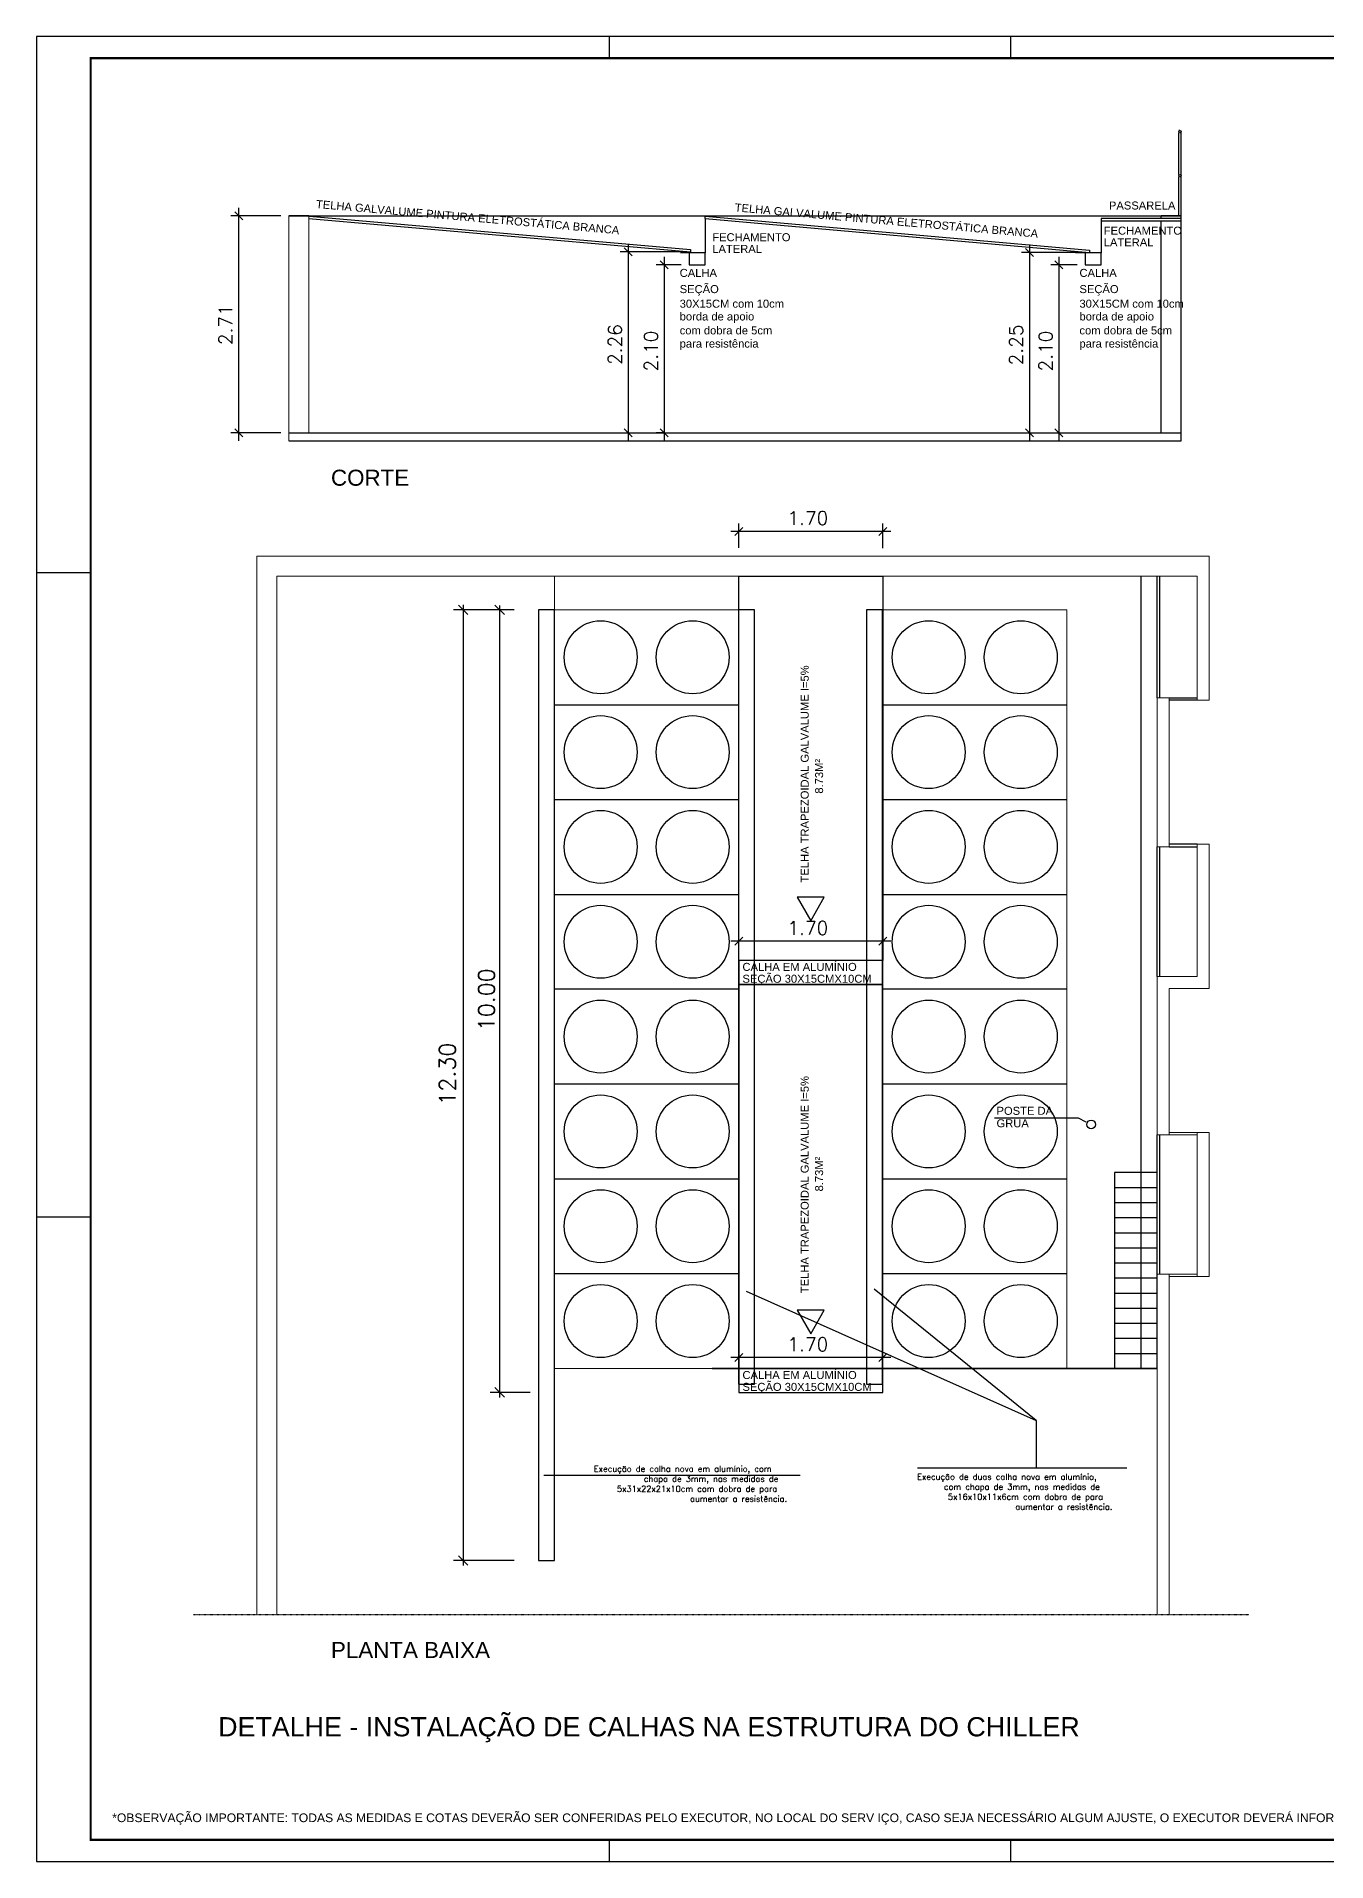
# Model space of a CAD drawing. Header units: millimetres. Extents: x -312439 to 477422, y -331570 to 212570.
# Drawn here: x -312439 to -252989, y -102769 to -18669 of the extents above; entities that cross this region are included whole.
import ezdxf
from ezdxf.enums import TextEntityAlignment as Align

# ---------------------------------------------------------------- set-up
doc = ezdxf.new("R2010")
doc.units = ezdxf.units.MM
doc.linetypes.add('CONTINU', pattern=[0])
doc.linetypes.add('DASHDOTX2', pattern=[2, 1, -0.5, 0, -0.5])
doc.layers.add('0.1', color=8, linetype='Continuous', lineweight=13)
doc.layers.add('ARCONDTEXTO', color=4, linetype='Continuous')
doc.layers.add('ARQ-FOLHA', color=7, linetype='Continuous')
doc.styles.add('ROMANS', font='romans.shx', dxfattribs={"height": 187.5})
doc.styles.get("Standard").update_dxf_attribs({"font": 'arial.ttf'})

# ---------------------------------------------------------------- blocks, each defined once
blk = doc.blocks.new('FOLHA A0')
at = {"layer": 'ARQ-FOLHA'}
for p, q in [((1189, 0), (0, 0)), ((0, 0), (0, -841)), ((264, -10), (264, 0)), ((449, -10), (449, 0)), ((0, -247), (25, -247)), ((0, -544), (25, -544)), ((264, -841), (264, -831)), ((449, -841), (449, -831))]:
    blk.add_line(p, q, dxfattribs=at)
at = {"layer": 'ARQ-FOLHA', "const_width": 1}
blk.add_lwpolyline([(1179, -10), (25, -10), (25, -831), (1179, -831), (1179, -10)], dxfattribs=at)
at = {"layer": 'ARQ-FOLHA'}
blk.add_lwpolyline([(0, -841), (1189, -841)], dxfattribs=at)
blk = doc.blocks.new('_OBLIQUE')
at = {"color": 0, "linetype": 'ByBlock'}
blk.add_line((-0.5, -0.5), (0.5, 0.5), dxfattribs=at)

msp = doc.modelspace()

# ---------------------------------------------------------------- linework, layer by layer
at = {"color": 0, "linetype": 'ByBlock'}
for p, q in [((-302935.625, -27123.838), (-303304.39, -26755.073)), ((-284982.506, -28774.61), (-285351.271, -28405.845)), ((-266497.999, -28810.423), (-266866.764, -28441.658)), ((-283329.249, -29373.304), (-283698.014, -29004.539)), ((-265138.238, -29373.304), (-265507.003, -29004.539)), ((-303304.39, -36748.603), (-302935.625, -37117.368)), ((-285351.271, -36748.603), (-284982.506, -37117.368)), ((-283698.014, -36748.603), (-283329.249, -37117.368)), ((-266866.764, -36748.603), (-266497.999, -37117.368)), ((-265507.003, -36748.603), (-265138.238, -37117.368)), ((-279894.496, -41288.171), (-280263.261, -41656.936)), ((-273625.491, -41656.936), (-273256.727, -41288.171)), ((-279894.496, -60173.473), (-280263.261, -60542.238)), ((-273625.491, -60542.238), (-273256.727, -60173.473)), ((-279894.496, -79361.005), (-280263.261, -79729.77)), ((-273625.491, -79729.77), (-273256.727, -79361.005))]:
    msp.add_line(p, q, dxfattribs=at)
at = {"color": 8}
for p, q in [((-279737.603, -76484.773), (-266374.399, -82448.616)), ((-266374.399, -82448.616), (-273829.414, -76393.056)), ((-266374.399, -82448.616), (-266374.399, -84630.282)), ((-271839.329, -84630.282), (-262196.321, -84630.282)), ((-277240.564, -84983.788), (-289058.648, -84983.788))]:
    msp.add_line(p, q, dxfattribs=at)
at = {"layer": '0.1', "color": 7, "linetype": 'CONTINU', "lineweight": -2}
for p, q in [((-259743.081, -22993.67), (-259798.396, -22993.67)), ((-259798.396, -25021.878), (-259798.396, -23104.3)), ((-259687.766, -27050.085), (-259687.766, -23048.985)), ((-259798.396, -26939.455), (-259798.396, -25132.507)), ((-299883.147, -26939.455), (-300805.06, -26939.455)), ((-299883.147, -27061.905), (-282299.282, -28590.228)), ((-299873.175, -26951.971), (-282292.496, -28479.807)), ((-281629.282, -27061.905), (-281619.31, -26951.971)), ((-281629.282, -27061.905), (-263911.846, -28626.063)), ((-281629.282, -27061.905), (-281629.282, -28635.774)), ((-281619.31, -26951.971), (-263905.06, -28515.642)), ((-259687.766, -27050.085), (-263375.416, -27050.085)), ((-263375.416, -27050.085), (-263375.416, -27160.714)), ((-263375.416, -27160.714), (-259687.766, -27160.714)), ((-263375.416, -27160.714), (-263375.416, -28635.774)), ((-260609.679, -27050.085), (-260609.679, -26939.455)), ((-259687.766, -26939.455), (-260609.679, -26939.455)), ((-260609.679, -36932.986), (-260609.679, -27160.714)), ((-259687.766, -37301.751), (-259687.766, -26939.455)), ((-259687.766, -27160.714), (-259687.766, -27050.085)), ((-282292.496, -28479.807), (-282299.282, -28590.228)), ((-263905.06, -28515.642), (-263912.106, -28626.046)), ((-300805.06, -36932.986), (-259687.766, -36932.986)), ((-300805.06, -37301.751), (-259687.766, -37301.751)), ((-276131.924, -58330.98), (-277388.063, -58330.98)), ((-277388.063, -58330.98), (-276759.994, -59418.829)), ((-276759.994, -59418.829), (-276131.924, -58330.98)), ((-268296.436, -68502.049), (-264438.758, -68502.049)), ((-264438.758, -68502.049), (-264073.929, -68676.607)), ((-260792.471, -71014.599), (-262753.572, -71014.599)), ((-262753.572, -71014.599), (-262753.572, -80049.341)), ((-260792.471, -80049.341), (-260792.471, -71014.599)), ((-276131.924, -77359.252), (-277388.063, -77359.252)), ((-277388.063, -77359.252), (-276759.994, -78447.101)), ((-276759.994, -78447.101), (-276131.924, -77359.252)), ((-281295.803, -80049.341), (-260792.471, -80049.341)), ((-262753.572, -80049.341), (-260792.471, -80049.341))]:
    msp.add_line(p, q, dxfattribs=at)
at = {"layer": '0.1', "color": 8, "linetype": 'CONTINU', "lineweight": -2}
for p, q in [((-303120.007, -37301.751), (-303120.007, -26570.69)), ((-301173.825, -26939.455), (-303488.772, -26939.455)), ((-300805.06, -26939.455), (-259687.766, -26939.455)), ((-263375.416, -26939.455), (-259687.766, -26939.455)), ((-282668.047, -28590.228), (-285535.654, -28590.228)), ((-285166.889, -28221.463), (-285166.889, -37301.751)), ((-266682.382, -28257.275), (-266682.382, -37301.751)), ((-282735.577, -29188.922), (-283882.397, -29188.922)), ((-283513.632, -28820.157), (-283513.632, -37301.751)), ((-264280.871, -28626.04), (-267051.147, -28626.04)), ((-264481.711, -29188.922), (-265691.385, -29188.922)), ((-265322.62, -28820.157), (-265322.62, -37301.751)), ((-301173.825, -36932.986), (-303488.772, -36932.986)), ((-285594.476, -36932.986), (-284798.124, -36932.986)), ((-283508.492, -36932.986), (-283882.397, -36932.986)), ((-267901.87, -36932.986), (-266313.617, -36932.986)), ((-265574.022, -36932.986), (-264953.855, -36932.986)), ((-280078.878, -42228.744), (-280078.878, -41103.788)), ((-273441.109, -42250.609), (-273441.109, -41103.788)), ((-273072.344, -41472.553), (-280447.643, -41472.553)), ((-261530.001, -80049.341), (-261530.001, -43541.609)), ((-260792.471, -49146.837), (-260792.471, -43541.609)), ((-260681.841, -43541.609), (-260681.841, -49146.837)), ((-290431.115, -45090.422), (-293217.238, -45090.422)), ((-292776.363, -44864.694), (-292776.363, -89136.043)), ((-291096.053, -44882.132), (-291096.053, -81386.786)), ((-288560.473, -49460.287), (-280078.878, -49460.287)), ((-273441.109, -49460.287), (-264959.515, -49460.287)), ((-260239.323, -49146.837), (-258948.646, -49146.837)), ((-260239.323, -49146.837), (-258948.646, -49146.837)), ((-258948.646, -49257.466), (-260239.323, -49257.466)), ((-258948.646, -49257.466), (-260239.323, -49257.466)), ((-288560.473, -53830.152), (-280078.878, -53830.152)), ((-273441.109, -53830.152), (-264959.515, -53830.152)), ((-260792.471, -61979.857), (-260792.471, -56005.865)), ((-260681.841, -56005.865), (-260681.841, -61979.857)), ((-258948.646, -55895.235), (-260239.323, -55895.235)), ((-258948.646, -55895.235), (-260239.323, -55895.235)), ((-260239.323, -56005.865), (-258948.646, -56005.865)), ((-260239.323, -56005.865), (-258948.646, -56005.865)), ((-288560.473, -58200.016), (-280078.878, -58200.016)), ((-273441.109, -58200.016), (-264959.515, -58200.016)), ((-273072.344, -60357.856), (-280447.643, -60357.856)), ((-280078.878, -61114.046), (-280078.878, -59989.091)), ((-273441.109, -61135.911), (-273441.109, -59989.091)), ((-280078.878, -62569.881), (-288560.473, -62569.881)), ((-264959.515, -62569.881), (-273441.109, -62569.881)), ((-288560.473, -66939.746), (-280078.878, -66939.746)), ((-273441.109, -66939.746), (-264959.515, -66939.746)), ((-260792.471, -75697.914), (-260792.471, -69281.404)), ((-260681.841, -69281.404), (-260681.841, -75697.914)), ((-288560.473, -71309.611), (-280078.878, -71309.611)), ((-273441.109, -71309.611), (-264959.515, -71309.611)), ((-262753.572, -71709.579), (-260792.471, -71709.579)), ((-262753.572, -72404.559), (-260792.471, -72404.559)), ((-262753.572, -73099.539), (-260792.471, -73099.539)), ((-262753.572, -73794.519), (-260792.471, -73794.519)), ((-262753.572, -74489.5), (-260792.471, -74489.5)), ((-288560.473, -75679.476), (-280078.878, -75679.476)), ((-273441.109, -75679.476), (-264959.515, -75679.476)), ((-262753.572, -75184.48), (-260792.471, -75184.48)), ((-262753.572, -75879.46), (-260792.471, -75879.46)), ((-262753.572, -76574.44), (-260792.471, -76574.44)), ((-262753.572, -77269.42), (-260792.471, -77269.42)), ((-262753.572, -77964.4), (-260792.471, -77964.4)), ((-262753.572, -78659.38), (-260792.471, -78659.38)), ((-273072.344, -79545.387), (-280447.643, -79545.387)), ((-280078.878, -80301.578), (-280078.878, -79176.622)), ((-273441.109, -80323.443), (-273441.109, -79176.622)), ((-262753.572, -79354.36), (-260792.471, -79354.36)), ((-260792.471, -80049.341), (-281295.803, -80049.341)), ((-289694.024, -81150.566), (-291536.927, -81150.566)), ((-290431.115, -88899.7), (-293217.238, -88899.7))]:
    msp.add_line(p, q, dxfattribs=at)
at = {"layer": '0.1', "color": 7}
for p, q in [((-300805.06, -37301.751), (-300805.06, -26939.455)), ((-299883.147, -36932.986), (-299883.147, -26939.455)), ((-302278.529, -42619.697), (-302278.529, -91392.326)), ((-302278.529, -42619.697), (-258395.498, -42619.697)), ((-258395.498, -49257.466), (-258395.498, -42619.697)), ((-258395.498, -49257.466), (-258395.498, -42619.697)), ((-301356.617, -43541.609), (-301356.617, -91392.326)), ((-301356.617, -43541.609), (-282549.604, -43541.609)), ((-301356.617, -43541.609), (-258948.646, -43541.609)), ((-288560.473, -80049.341), (-288560.473, -43541.609)), ((-280078.878, -80049.341), (-280078.878, -43541.609)), ((-273441.109, -80049.341), (-273441.109, -43541.609)), ((-258948.646, -49257.466), (-258948.646, -43541.609)), ((-258948.646, -49257.466), (-258948.646, -43541.609)), ((-288560.473, -45090.422), (-280078.878, -45090.422)), ((-273441.109, -45090.422), (-264959.515, -45090.422)), ((-264959.515, -80049.341), (-264959.515, -45090.422)), ((-260239.323, -49146.837), (-260792.471, -49146.837)), ((-260792.471, -56005.865), (-260792.471, -49146.837)), ((-260239.323, -49146.837), (-260792.471, -49146.837)), ((-260792.471, -56005.865), (-260792.471, -49146.837)), ((-260239.323, -56005.865), (-260239.323, -49146.837)), ((-260239.323, -56005.865), (-260239.323, -49146.837)), ((-258948.646, -49257.466), (-258395.498, -49257.466)), ((-258948.646, -49257.466), (-258395.498, -49257.466)), ((-260239.323, -56005.865), (-260792.471, -56005.865)), ((-260239.323, -56005.865), (-260792.471, -56005.865)), ((-258948.646, -61979.857), (-258948.646, -55895.235)), ((-258395.498, -55895.235), (-258948.646, -55895.235)), ((-258948.646, -61979.857), (-258948.646, -55895.235)), ((-258395.498, -55895.235), (-258948.646, -55895.235)), ((-258395.498, -62533.005), (-258395.498, -55895.235)), ((-258395.498, -62533.005), (-258395.498, -55895.235)), ((-258948.646, -61979.857), (-260792.471, -61979.857)), ((-260792.471, -69281.404), (-260792.471, -61979.857)), ((-258948.646, -61979.857), (-260792.471, -61979.857)), ((-258948.646, -61979.857), (-260792.471, -61979.857)), ((-260792.471, -69281.404), (-260792.471, -61979.857)), ((-258948.646, -61979.857), (-260792.471, -61979.857)), ((-258395.498, -62533.005), (-260239.323, -62533.005)), ((-260239.323, -69281.404), (-260239.323, -62533.005)), ((-258395.498, -62533.005), (-260239.323, -62533.005)), ((-260239.323, -69281.404), (-260239.323, -62533.005)), ((-260239.323, -69281.404), (-260792.471, -69281.404)), ((-260239.323, -69281.404), (-260792.471, -69281.404)), ((-258395.498, -69170.774), (-258948.646, -69170.774)), ((-258948.646, -75808.543), (-258948.646, -69170.774)), ((-258395.498, -69170.774), (-258948.646, -69170.774)), ((-258948.646, -75808.543), (-258948.646, -69170.774)), ((-258395.498, -75808.543), (-258395.498, -69170.774)), ((-258395.498, -75808.543), (-258395.498, -69170.774)), ((-260239.323, -75697.914), (-260792.471, -75697.914)), ((-260792.471, -91392.326), (-260792.471, -75697.914)), ((-260239.323, -75697.914), (-260792.471, -75697.914)), ((-260792.471, -91392.326), (-260792.471, -75697.914)), ((-260239.323, -91392.326), (-260239.323, -75697.914)), ((-260239.323, -91392.326), (-260239.323, -75697.914)), ((-258395.498, -75808.543), (-258948.646, -75808.543)), ((-258395.498, -75808.543), (-258948.646, -75808.543)), ((-280078.878, -80049.341), (-288560.473, -80049.341)), ((-264959.515, -80049.341), (-273441.109, -80049.341))]:
    msp.add_line(p, q, dxfattribs=at)
at = {"layer": '0.1', "color": 4, "linetype": 'CONTINU', "lineweight": -2}
for p, q in [((-282366.812, -28635.774), (-282762.604, -28635.774)), ((-281629.282, -28635.774), (-282366.812, -28635.774)), ((-282366.812, -28635.774), (-282366.812, -29188.922)), ((-282366.812, -29188.922), (-281629.282, -29188.922)), ((-281629.282, -29188.922), (-281629.282, -28635.774)), ((-264112.946, -28635.774), (-264553.82, -28635.774)), ((-263375.416, -28635.774), (-264112.946, -28635.774)), ((-264112.946, -28635.774), (-264112.946, -29188.922)), ((-264112.946, -29188.922), (-263375.416, -29188.922)), ((-263375.416, -29188.922), (-263375.416, -28635.774)), ((-273441.109, -61242.327), (-280078.878, -61242.327)), ((-280078.878, -61242.327), (-280078.878, -62348.622)), ((-273441.109, -62348.622), (-273441.109, -61242.327)), ((-280078.878, -62348.622), (-273441.109, -62348.622)), ((-273441.109, -80049.341), (-280078.878, -80049.341)), ((-280078.878, -80049.341), (-280078.878, -81155.635)), ((-273441.109, -81155.635), (-273441.109, -80049.341)), ((-280078.878, -81155.635), (-273441.109, -81155.635))]:
    msp.add_line(p, q, dxfattribs=at)
at = {"layer": '0.1', "color": 1, "linetype": 'CONTINU', "lineweight": -2}
for p, q in [((-280078.878, -61242.327), (-280078.878, -43541.609)), ((-280078.878, -43541.609), (-273441.109, -43541.609)), ((-273441.109, -43541.609), (-273441.109, -61242.327)), ((-288560.473, -45090.422), (-289297.564, -45090.422)), ((-289297.564, -45090.422), (-289297.564, -88899.7)), ((-288560.473, -88899.7), (-288560.473, -45090.422)), ((-279346.115, -45090.422), (-280083.206, -45090.422)), ((-280083.206, -45090.422), (-280083.206, -80777.598)), ((-279346.115, -80777.598), (-279346.115, -45090.422)), ((-273447.113, -45090.422), (-274184.204, -45090.422)), ((-274184.204, -45090.422), (-274184.204, -80777.598)), ((-273447.113, -80777.598), (-273447.113, -45090.422)), ((-273441.109, -61242.327), (-280078.878, -61242.327)), ((-273441.109, -62348.622), (-280078.878, -62348.622)), ((-280078.878, -62348.622), (-280078.878, -80049.341)), ((-273441.109, -80049.341), (-273441.109, -62348.622)), ((-280078.878, -80049.341), (-273441.109, -80049.341)), ((-280083.206, -80777.598), (-279346.115, -80777.598)), ((-274184.204, -80777.598), (-273447.113, -80777.598)), ((-289297.564, -88899.7), (-288560.473, -88899.7))]:
    msp.add_line(p, q, dxfattribs=at)
at = {"layer": '0.1', "color": 8}
for p, q in [((-260239.323, -69170.774), (-258948.646, -69170.774)), ((-260239.323, -69170.774), (-258948.646, -69170.774)), ((-258948.646, -69281.404), (-260239.323, -69281.404)), ((-258948.646, -69281.404), (-260239.323, -69281.404)), ((-260239.323, -75697.914), (-258948.646, -75697.914)), ((-260239.323, -75697.914), (-258948.646, -75697.914)), ((-258948.646, -75808.543), (-260239.323, -75808.543)), ((-258948.646, -75808.543), (-260239.323, -75808.543))]:
    msp.add_line(p, q, dxfattribs=at)
at = {"layer": '0.1', "color": 7, "linetype": 'DASHDOTX2', "lineweight": -2}
msp.add_line((-305198.317, -91392.326), (-256570.115, -91392.326), dxfattribs=at)
at = {"layer": '0.1', "color": 7, "linetype": 'CONTINU', "lineweight": -2}
for centre, radius in [((-259743.081, -23048.985), 55.315), ((-259743.081, -25077.192), 55.315), ((-263834.651, -68802.009), 202.69)]:
    msp.add_circle(centre, radius, dxfattribs=at)
at = {"layer": '0.1', "color": 8, "linetype": 'CONTINU', "lineweight": -2}
for centre in [(-286440.074, -47275.354), (-282199.277, -47275.354), (-271320.71, -47275.354), (-267079.913, -47275.354), (-286440.074, -51645.219), (-282199.277, -51645.219), (-271320.71, -51645.219), (-267079.913, -51645.219), (-286440.074, -56015.084), (-282199.277, -56015.084), (-271320.71, -56015.084), (-267079.913, -56015.084), (-286440.074, -60384.949), (-282199.277, -60384.949), (-271320.71, -60384.949), (-267079.913, -60384.949), (-286440.074, -64754.814), (-282199.277, -64754.814), (-271320.71, -64754.814), (-267079.913, -64754.814), (-286440.074, -69124.679), (-282199.277, -69124.679), (-271320.71, -69124.679), (-267079.913, -69124.679), (-286440.074, -73494.543), (-282199.277, -73494.543), (-271320.71, -73494.543), (-267079.913, -73494.543), (-286440.074, -77864.408), (-282199.277, -77864.408), (-271320.71, -77864.408), (-267079.913, -77864.408)]:
    msp.add_circle(centre, 1680.813, dxfattribs=at)

# ---------------------------------------------------------------- block references
at = {"layer": '0.1', "color": 8, "linetype": 'CONTINU', "lineweight": -2, "xscale": 440.8740283134732, "yscale": 440.8740283134732, "zscale": 440.8740283134732}
for p, rotation in [((-292776.363, -45090.422), 90), ((-292776.363, -45090.422), 270), ((-291096.053, -45090.422), 90), ((-291096.053, -45090.422), 270), ((-291096.053, -81150.566), 270), ((-292776.363, -88899.7), 270)]:
    msp.add_blockref('_OBLIQUE', p, dxfattribs=dict(at, rotation=rotation))
at = {"layer": 'ARQ-FOLHA', "xscale": 100, "yscale": 100, "zscale": 100}
msp.add_blockref('FOLHA A0', (-312438.563, -18669.027), dxfattribs=at)

# ---------------------------------------------------------------- texts
at = {"layer": '0.1', "color": 7, "text_generation_flag": 6}
for s, height, rotation, p in [('TELHA GALVALUME PINTURA ELETROSTÁTICA BRANCA', 368.76497, 175.03323269, (-299571.012, -26568.71)), ('TELHA GALVALUME PINTURA ELETROSTÁTICA BRANCA', 368.76497, 175.03323269, (-280270.913, -26725.337)), ('PASSARELA', 368.765, 180, (-263014.962, -26641.748)), ('FECHAMENTO ', 368.76497, 180, (-281296.11, -28103.302)), ('FECHAMENTO ', 368.76497, 180, (-263254.15, -27800.613)), ('LATERAL', 368.765, 180, (-281296.11, -28640.509)), ('LATERAL', 368.765, 180, (-263254.15, -28337.82)), ('CALHA ', 368.765, 180, (-282797.348, -29747.675)), ('CALHA ', 368.765, 180, (-264373.328, -29747.675)), ('SEÇÃO', 368.765, 180, (-282797.348, -30493.568)), ('SEÇÃO', 368.765, 180, (-264373.328, -30493.568)), ('30X15CM com 10cm', 368.76497, 180, (-282797.348, -31165.92)), ('30X15CM com 10cm', 368.76497, 180, (-264373.328, -31165.92)), ('borda de apoio', 368.76497, 180, (-282797.348, -31754.8)), ('borda de apoio', 368.76497, 180, (-264373.328, -31754.8)), ('com dobra de 5cm ', 368.76497, 180, (-282797.348, -32397.204)), ('para resistência', 368.76497, 180, (-282797.348, -33003.914)), ('com dobra de 5cm ', 368.76497, 180, (-264373.328, -32397.204)), ('para resistência', 368.76497, 180, (-264373.328, -33003.914)), ('TELHA TRAPEZOIDAL GALVALUME I=5%%%', 368.76497, 270, (-276851.186, -57654.163)), ('8.73M²', 368.765, 270, (-276187.841, -53560.826)), ('CALHA EM ALUMÍNIO ', 368.76497, 180, (-279903.833, -61728.103)), ('SEÇÃO 30X15CMX10CM', 368.76497, 180, (-279903.833, -62274.193)), ('TELHA TRAPEZOIDAL GALVALUME I=5%%%', 368.76497, 270, (-276851.186, -76578.29)), ('POSTE DA', 368.765, 180, (-268195.77, -68360.177)), ('GRUA', 368.765, 180, (-268195.77, -68934.968)), ('8.73M²', 368.765, 270, (-276187.841, -71891.509)), ('SEÇÃO 30X15CMX10CM', 368.76497, 180, (-279903.833, -81081.206)), ('CALHA EM ALUMÍNIO ', 368.76497, 180, (-279903.833, -80535.116))]:
    msp.add_text(s, height=height, rotation=rotation, dxfattribs=at).set_placement(p)
at = {"layer": '0.1', "color": 7, "style": 'ROMANS'}
for s, p in [('2.71', (-303415.019, -32891.498)), ('2.26', (-285461.901, -33806.441)), ('2.10', (-283808.644, -34105.788)), ('2.25', (-266977.394, -33824.347)), ('2.10', (-265617.632, -34105.788))]:
    msp.add_text(s, height=626.9004, rotation=90, dxfattribs=at).set_placement(p)
at = {"layer": '0.1', "color": 7}
for s, height, p in [('CORTE', 737.5299, (-298868.241, -39369.854)), ('PLANTA BAIXA', 737.52993, (-298868.241, -93390.867)), ('DETALHE - INSTALAÇÃO DE CALHAS NA ESTRUTURA DO CHILLER', 885.03592, (-304067.263, -97002.469))]:
    msp.add_text(s, height=height, dxfattribs=at).set_placement(p)
at = {"layer": '0.1', "color": 7, "style": 'ROMANS'}
for p in [(-277829.575, -41177.541), (-277829.575, -60062.844), (-277829.575, -79250.375)]:
    msp.add_text('1.70', height=626.9004, dxfattribs=at).set_placement(p)
at = {"layer": '0.1', "color": 7}
msp.add_text('*OBSERVAÇÃO IMPORTANTE: TODAS AS MEDIDAS E COTAS DEVERÃO SER CONFERIDAS PELO EXECUTOR, NO LOCAL DO SERV IÇO, CASO SEJA NECESSÁRIO ALGUM AJUSTE, O EXECUTOR DEVERÁ INFORMAR À FISCALIZAÇÃO PARA SUA APROVAÇÃO.', height=400, dxfattribs=at).set_placement((-274395.212, -100754.487), align=Align.MIDDLE_CENTER)
at = {"layer": '0.1', "color": 7, "linetype": 'CONTINU', "lineweight": -2, "char_height": 749.4858, "attachment_point": 5, "rotation": 90, "style": 'ROMANS'}
for s, insert in [('\\A1;10.00', (-291700.794, -63056.506)), ('\\A1;12.30', (-293503.806, -66483.994))]:
    msp.add_mtext(s, dxfattribs=dict(at, insert=insert))
at = {"layer": 'ARCONDTEXTO', "color": 7, "style": 'ROMANS'}
for s, p in [('Execução de calha nova em alumínio, com', (-286754.183, -84811.693)), ('Execução de duas calha nova em alumínio,', (-271856.171, -85176.537)), ('5x31x22x21x10cm com dobra de para', (-285687.399, -85733.606)), ('chapa de 3mm, nas medidas de', (-284449.402, -85272.65)), ('com chapa de 3mm, nas medidas de', (-270618.175, -85637.493)), ('aumentar a resistência.', (-282315.833, -86194.562)), ('5x16x10x11x6cm com dobra de para', (-270433.792, -86098.449)), ('aumentar a resistência.', (-267325.63, -86559.405))]:
    msp.add_text(s, height=276.57372, dxfattribs=at).set_placement(p)

doc.saveas('drawing.dxf')
